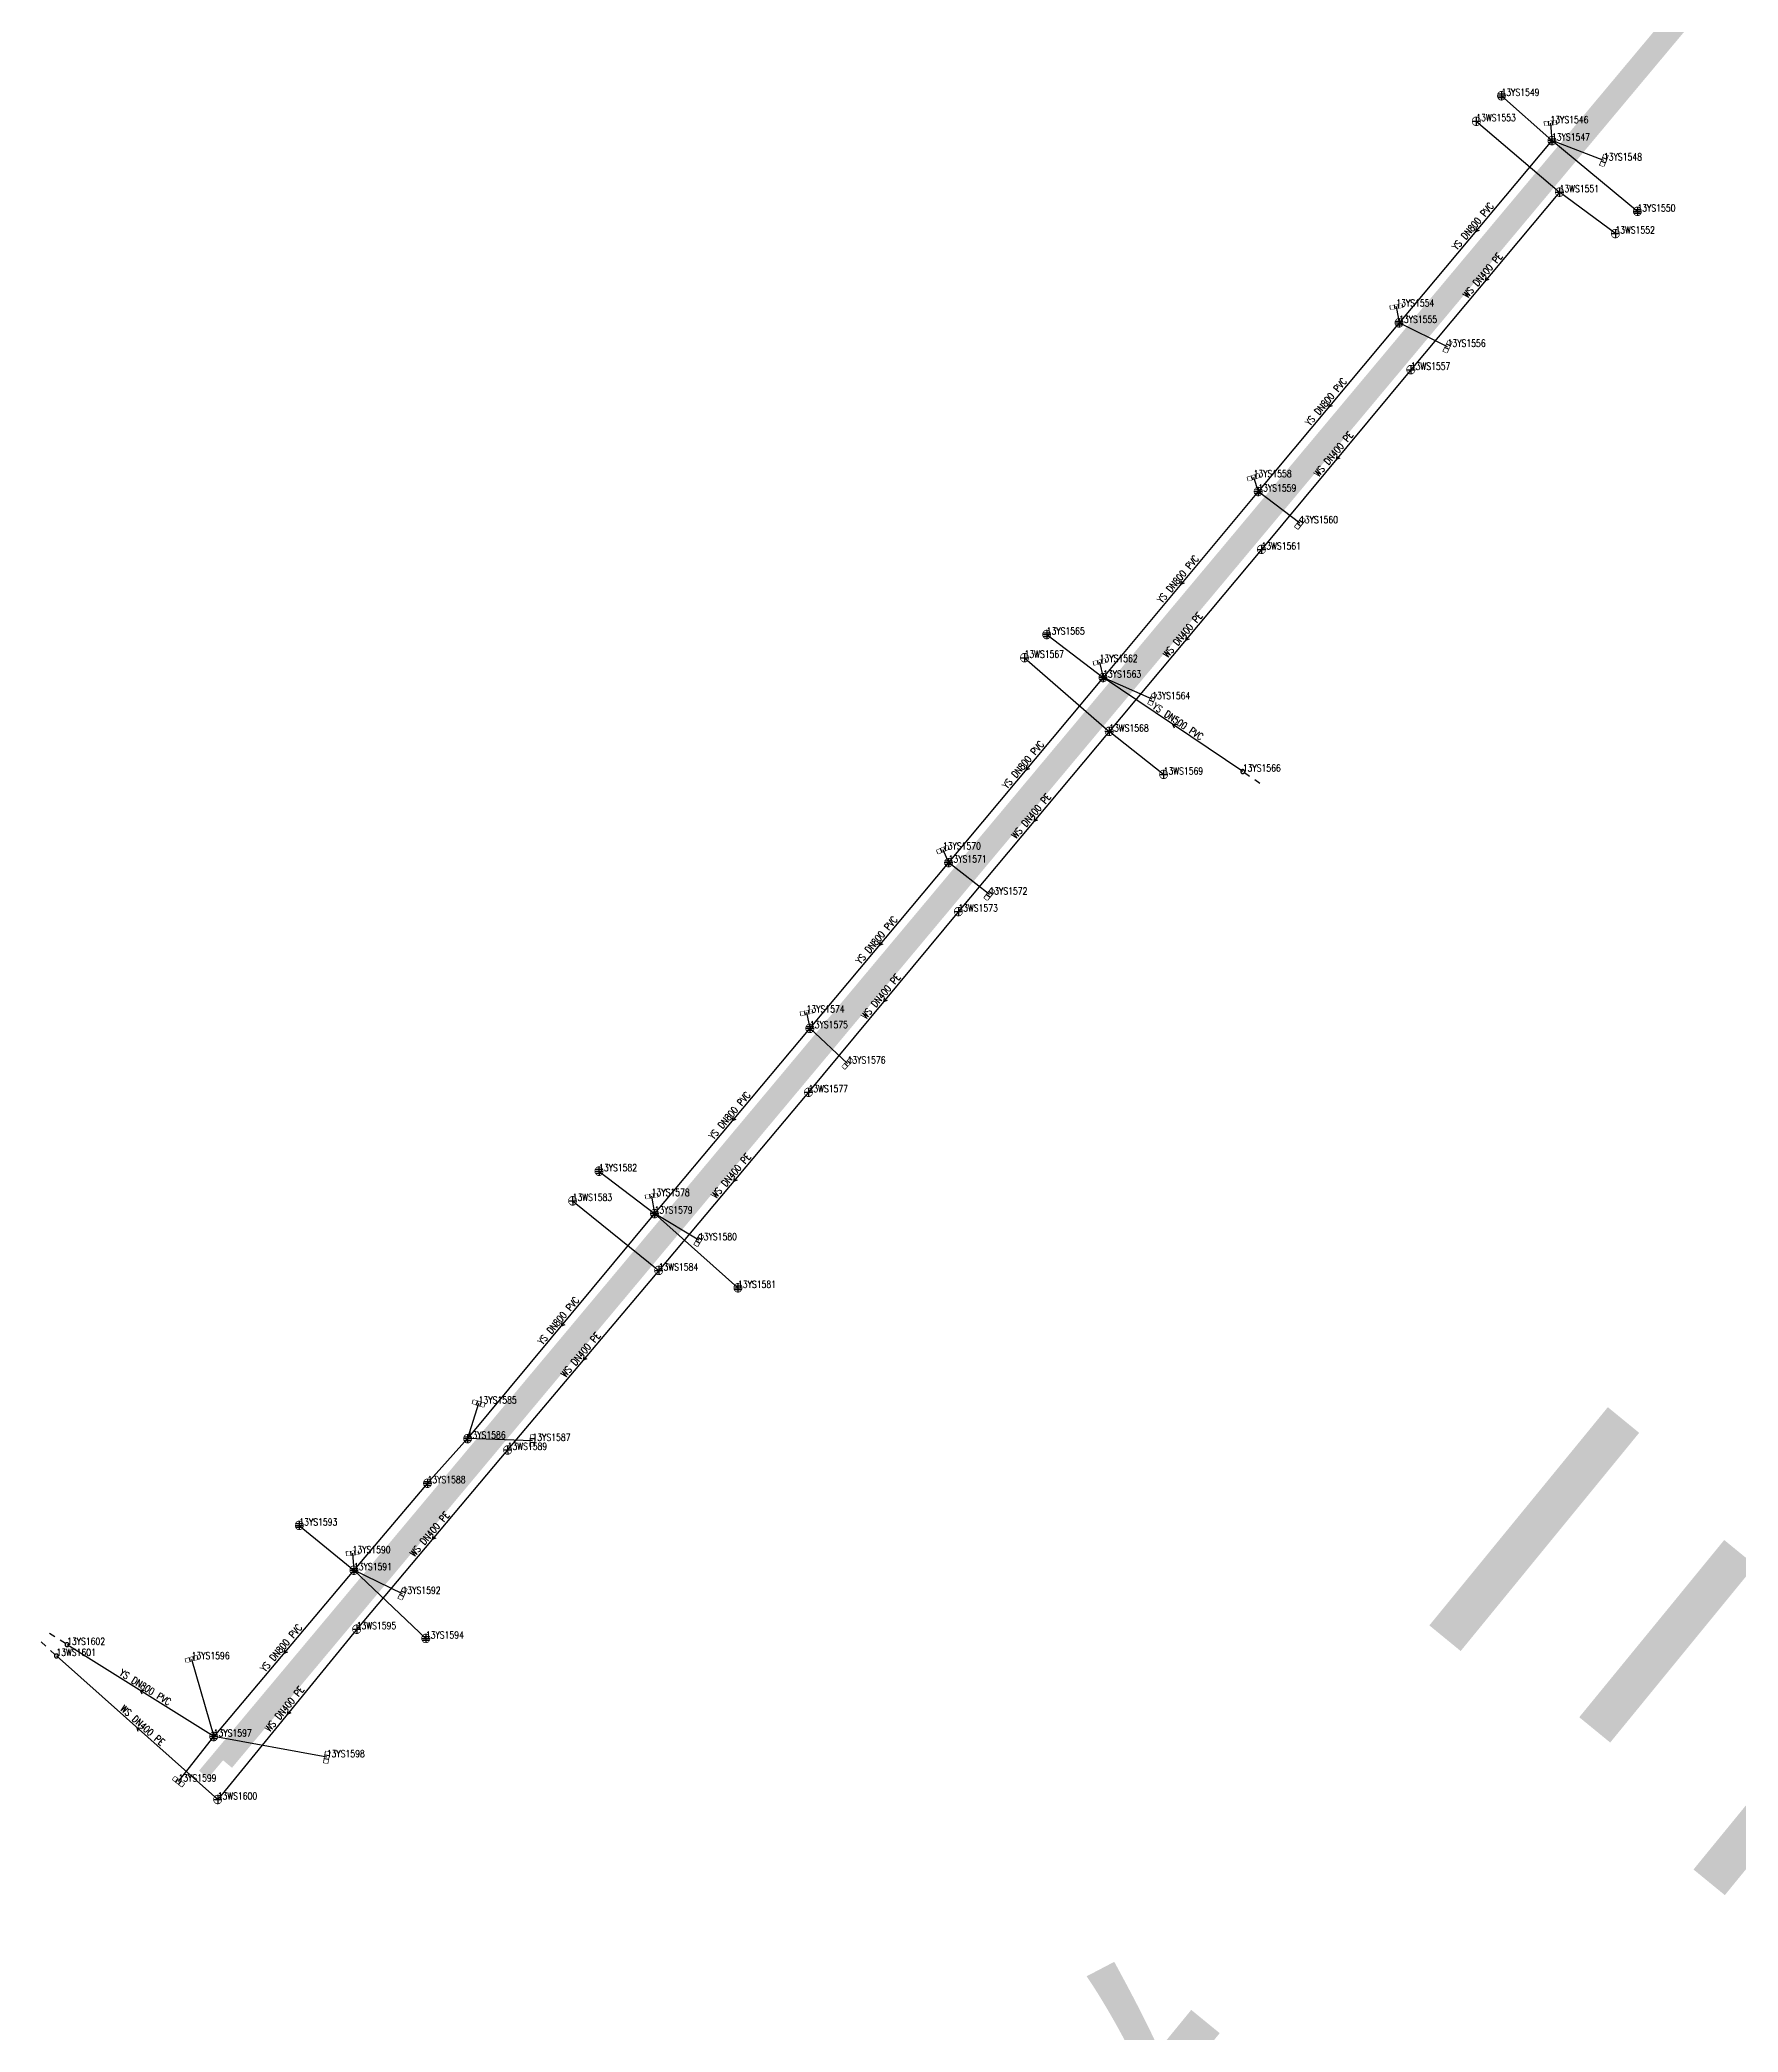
# Model space of a CAD drawing. Extents: x 78813 to 99477, y 2421021 to 2448125.
# Drawn here: x 83408.4 to 83625.9, y 2436548.7 to 2436803.8 of the extents above; entities that cross this region are included whole.
import ezdxf
from ezdxf.enums import TextEntityAlignment as Align

# ---------------------------------------------------------------- set-up
doc = ezdxf.new("R2010")
doc.units = 0
doc.set_wipeout_variables(frame=1)
doc.layers.get('0').update_dxf_attribs({"linetype": 'CONTINUOUS'})
for name, color, linetype in [('DX_WS', 16, 'CONTINUOUS'), ('DX_YS', 42, 'CONTINUOUS'), ('道路', 5, 'CONTINUOUS')]:
    doc.layers.add(name, color=color, linetype=linetype)
doc.layers.add('WSLINE', color=7, linetype='CONTINUOUS', true_color=0x7f0000)
doc.layers.add('YSLINE', color=7, linetype='CONTINUOUS', true_color=0xcc9900)
doc.layers.add('道路名称', color=7, linetype='CONTINUOUS', lineweight=0)
doc.styles.add('CcNameZT', font='txt.SHX', dxfattribs={"width": 0.8, "bigfont": 'HZTXT.SHX'})
doc.styles.get("Standard").update_dxf_attribs({"font": 'txt.shx', "bigfont": 'hztxt.shx'})
doc.styles.add('宋体0.7', font='', dxfattribs={"width": 0.7})
doc.styles.get('宋体0.7').set_extended_font_data('SimSun')

# ---------------------------------------------------------------- blocks, each defined once
blk = doc.blocks.new('PS污水井')
blk.add_lwpolyline([(1, 0), (0.9975640503428962, 0.06975647255614194), (0.9902680690730484, 0.1391730986014761), (0.978147601476602, 0.2079116873231775), (0.9612616972513276, 0.2756373512379934), (0.9396926228224405, 0.3420201377303428), (0.9135454605488585, 0.4067366365482386), (0.8829475967725311, 0.4694715554254718), (0.8480481012050062, 0.5299192561537877), (0.8090170006748054, 0.5877852436214624), (0.7660444507738347, 0.6427876005638363), (0.7193398094384863, 0.694658361035842), (0.6691306169788521, 0.7431448159151086), (0.6156614875252434, 0.7880107440753613), (0.5591929172927763, 0.8290375632319649), (0.5000000154700406, 0.8660253948528064), (0.4383711639148328, 0.8987940379463778), (0.3746066121867796, 0.9271838469828644), (0.3090170147617162, 0.9510565096710906), (0.2419219175543565, 0.9702957208020775), (0.173648201122772, 0.9848077488763101), (0.104528488139224, 0.9945218927541656), (0.03489952288599545, 0.9993908261047476), (-0.03489946932884774, 0.9993908279750043), (-0.1045284348430013, 0.9945218983558243), (-0.1736481483471282, 0.9848077581820798), (-0.2419218655564091, 0.9702957337666216), (-0.3090169637947941, 0.9510565262312471), (-0.3746065624991885, 0.927183867057954), (-0.4383711157486456, 0.8987940614385965), (-0.4999999690599183, 0.8660254216477025), (-0.5591928728648238, 0.8290375931989966), (-0.6156614452959096, 0.7880107770685321), (-0.6691305771538743, 0.7431448517736788), (-0.7193397722118874, 0.6946583995851126), (-0.7660444163269788, 0.6427876416159992), (-0.8090169691755146, 0.5877852869765153), (-0.8480480728067417, 0.5299193016005093), (-0.8829475716136463, 0.4694716027424501), (-0.913545438751925, 0.4067366855049505), (-0.9396926044936507, 0.3420201880882757), (-0.9612616824799777, 0.2756374027518085), (-0.9781475903346563, 0.2079117397419047), (-0.9902680616147894, 0.1391731516697371), (-0.9975640466046598, 0.06975652601539309), (-0.9999999999999986, 5.35897931700532e-08), (-0.9975640540811296, -0.06975641909689081), (-0.9902680765313046, -0.1391730455332151), (-0.9781476126185449, -0.2079116349044494), (-0.9612617120226749, -0.2756372997241774), (-0.9396926411512275, -0.3420200873724091), (-0.9135454823457894, -0.4067365875915259), (-0.8829476219314134, -0.4694715081084919), (-0.8480481296032683, -0.5299192107070646), (-0.8090170321740938, -0.5877852002664079), (-0.766044485220688, -0.6427875595116719), (-0.7193398466650832, -0.6946583224865693), (-0.6691306568038282, -0.7431447800565362), (-0.6156615297545752, -0.7880107110821885), (-0.5591929617207272, -0.8290375332649308), (-0.5000000618801614, -0.8660253680579078), (-0.4383712120810188, -0.8987940144541565), (-0.3746066618743701, -0.927183826907772), (-0.3090170657286372, -0.9510564931109314), (-0.2419219695523033, -0.9702957078375305), (-0.1736482538984149, -0.9848077395705375), (-0.1045285414354463, -0.9945218871525041), (-0.03489957644314329, -0.999390824234488), (0.03489941577170014, -0.9993908298452583), (0.1045283815467783, -0.9945219039574801), (0.1736480955714834, -0.9848077674878468), (0.2419218135584613, -0.9702957467311629), (0.3090169128278709, -0.9510565427914011), (0.3746065128115967, -0.9271838871330407), (0.438371067582457, -0.8987940849308127), (0.499999922649794, -0.8660254484425963), (0.5591928284368702, -0.8290376231660256), (0.6156614030665742, -0.7880108100617004), (0.669130537328894, -0.7431448876322474), (0.7193397349852865, -0.6946584381343812), (0.766044381880121, -0.6427876826681601), (0.8090169376762217, -0.5877853303315662), (0.8480480444084746, -0.5299193470472293), (0.8829475464547587, -0.4694716500594276), (0.9135454169549889, -0.4067367344616606), (0.9396925861648582, -0.3420202384462075), (0.9612616677086248, -0.2756374542656232), (0.9781475791927077, -0.2079117921606315), (0.9902680541565275, -0.1391732047379975), (1, 0)], close=True)
blk.add_wipeout([(1.0000000000000004, 0), (0.9975640503428965, 0.0697564725561417), (0.9902680690730488, 0.13917309860147586), (0.9781476014766023, 0.20791168732317722), (0.9612616972513279, 0.2756373512379935), (0.9396926228224407, 0.3420201377303429), (0.9135454605488588, 0.40673663654823855), (0.8829475967725314, 0.46947155542547225), (0.8480481012050064, 0.529919256153788), (0.8090170006748059, 0.5877852436214628), (0.7660444507738349, 0.6427876005638367), (0.7193398094384864, 0.6946583610358426), (0.6691306169788523, 0.7431448159151088), (0.6156614875252437, 0.7880107440753621), (0.5591929172927765, 0.8290375632319646), (0.5000000154700408, 0.8660253948528065), (0.43837116391483305, 0.8987940379463777), (0.3746066121867799, 0.9271838469828646), (0.30901701476171634, 0.9510565096710906), (0.24192191755435674, 0.9702957208020777), (0.17364820112277227, 0.9848077488763103), (0.10452848813922415, 0.9945218927541659), (0.034899522885995626, 0.9993908261047477), (-0.03489946932884757, 0.9993908279750046), (-0.10452843484300112, 0.9945218983558246), (-0.1736481483471281, 0.9848077581820802), (-0.24192186555640896, 0.9702957337666218), (-0.30901696379479393, 0.9510565262312469), (-0.3746065624991883, 0.9271838670579542), (-0.4383711157486455, 0.8987940614385965), (-0.4999999690599182, 0.8660254216477026), (-0.5591928728648236, 0.8290375931989966), (-0.6156614452959096, 0.7880107770685325), (-0.6691305771538741, 0.7431448517736792), (-0.7193397722118873, 0.694658399585113), (-0.7660444163269786, 0.6427876416159997), (-0.8090169691755147, 0.5877852869765157), (-0.8480480728067417, 0.5299193016005095), (-0.8829475716136462, 0.46947160274245014), (-0.9135454387519247, 0.40673668550495057), (-0.9396926044936508, 0.34202018808827583), (-0.9612616824799778, 0.2756374027518085), (-0.9781475903346564, 0.2079117397419048), (-0.9902680616147893, 0.1391731516697372), (-0.9975640466046598, 0.06975652601539295), (-0.9999999999999986, 5.35897932696372e-08), (-0.9975640540811296, -0.0697564190968909), (-0.9902680765313046, -0.1391730455332152), (-0.978147612618545, -0.20791163490444942), (-0.9612617120226747, -0.2756372997241774), (-0.9396926411512275, -0.3420200873724091), (-0.9135454823457891, -0.40673658759152587), (-0.8829476219314135, -0.4694715081084919), (-0.8480481296032683, -0.5299192107070647), (-0.8090170321740938, -0.5877852002664079), (-0.7660444852206879, -0.6427875595116719), (-0.7193398466650831, -0.6946583224865692), (-0.6691306568038282, -0.7431447800565361), (-0.6156615297545752, -0.7880107110821886), (-0.559192961720727, -0.8290375332649309), (-0.5000000618801613, -0.866025368057908), (-0.4383712120810187, -0.8987940144541569), (-0.3746066618743699, -0.9271838269077723), (-0.30901706572863713, -0.9510564931109318), (-0.24192196955230316, -0.9702957078375307), (-0.17364825389841482, -0.9848077395705377), (-0.1045285414354462, -0.9945218871525043), (-0.03489957644314313, -0.9993908242344884), (0.034899415771700304, -0.9993908298452584), (0.10452838154677847, -0.9945219039574804), (0.17364809557148367, -0.9848077674878473), (0.24192181355846154, -0.970295746731163), (0.30901691282787114, -0.9510565427914013), (0.37460651281159685, -0.9271838871330409), (0.43837106758245725, -0.8987940849308127), (0.4999999226497942, -0.8660254484425967), (0.5591928284368706, -0.8290376231660257), (0.6156614030665746, -0.7880108100617005), (0.6691305373288944, -0.7431448876322473), (0.7193397349852867, -0.6946584381343814), (0.7660443818801213, -0.6427876826681602), (0.8090169376762221, -0.5877853303315663), (0.8480480444084748, -0.5299193470472292), (0.882947546454759, -0.4694716500594278), (0.9135454169549891, -0.4067367344616606), (0.9396925861648585, -0.34202023844620744), (0.9612616677086251, -0.275637454265623), (0.9781475791927079, -0.20791179216063127), (0.990268054156528, -0.13917320473799744)])
for p, q in [((-0.9999997949100979, 0.0006404527789413829), (-1.110223024625157e-16, 0)), ((-0.001481546530018743, 0.9999989025093374), (1.110223024625157e-16, -1.084202172485504e-19)), ((0, 0), (0.001481546530018854, -0.9999989025093374)), ((0, 0), (0.9999997949100978, -0.0006404527789413829))]:
    blk.add_line(p, q)
blk = doc.blocks.new('GC546')
at = {"color": 0}
for p in [(0.866, 0.5), (0.866, -0.5)]:
    blk.add_line(p, (0, 0), dxfattribs=at)
blk = doc.blocks.new('PS非普查')
blk.add_lwpolyline([(3.7, 0), (5.3, 0)])
blk.add_wipeout([(0.5000000006010876, -4.67563543438132e-10), (0.4987820257710715, 0.03487823585243721), (0.49513403513176213, 0.06958654891682958), (0.4890738013262534, 0.1039558433189981), (0.4806308492034663, 0.13781867531711522), (0.4698463119760578, 0.1710100686031918), (0.45677273082355013, 0.20336831805103983), (0.44147379891699445, 0.23473577752736585), (0.4240240511122543, 0.2649596279278582), (0.40450850082369294, 0.293892621696478), (0.3830222258473772, 0.32139380020072605), (0.35966990515162944, 0.34732918046790784), (0.3345653088916323, 0.37157240793668567), (0.30783074413268835, 0.3940053720437805), (0.27959645898251223, 0.4145187816467427), (0.25000000803556427, 0.4330126974793965), (0.21918558222091605, 0.44939701904587903), (0.18730330631856143, 0.4635919235811873), (0.15450850756660456, 0.4755282549396497), (0.12096095892259477, 0.4851478605167078), (0.08682410066576407, 0.4924038745625471), (0.05226424413244304, 0.4972609465073138), (0.017449761463975692, 0.49969541318553146), (-0.01744973468540119, 0.4996954141206599), (-0.05226421748433104, 0.49726094930814313), (-0.0868240742779415, 0.49240387921543205), (-0.12096093292362041, 0.4851478669989798), (-0.15450848208314288, 0.47552826321972785), (-0.18730328147476516, 0.4635919336187321), (-0.2191855581378218, 0.44939703079198845), (-0.24999998483050248, 0.43301271087684456), (-0.27959643676853524, 0.4145187966302587), (-0.30783072301802084, 0.3940053885403657), (-0.33456528897914267, 0.37157242586597083), (-0.3596698865383294, 0.34732919974254306), (-0.3830222086239486, 0.32139382072680756), (-0.4045084850740469, 0.29389264337400445), (-0.42402403691312146, 0.26495965065121896), (-0.4414737863375514, 0.2347358011858548), (-0.45677271992508267, 0.20336834252939606), (-0.4698463028116624, 0.17101009378215826), (-0.4806308418177908, 0.13781870107402294), (-0.48907379575528, 0.10395586952836189), (-0.4951340314026319, 0.06958657545096025), (-0.4987820239019527, 0.034878262582062836), (-0.5000000006010863, 2.6327333091380467e-08), (-0.4987820276401876, -0.034878210057938674), (-0.4951340388608896, -0.06958652331782622), (-0.48907380689722435, -0.1039558180447614), (-0.4806308565891393, -0.13781865049533437), (-0.46984632114045083, -0.17101004435935196), (-0.4567727417220149, -0.2033682945078107), (-0.44147381149643505, -0.23473575480400288), (-0.4240240653113848, -0.26495960613962355), (-0.4045085165733365, -0.29389260095407765), (-0.3830222430708033, -0.321393780609771), (-0.35966992376492735, -0.3473291621283985), (-0.33456532880411977, -0.3715723909425265), (-0.30783076524735364, -0.39400535648232105), (-0.279596481196487, -0.41451876759835293), (-0.25000003124062414, -0.43301268501707435), (-0.21918560630400846, -0.4493970082348956), (-0.18730333116235603, -0.463591914478768), (-0.15450853305006457, -0.47552824759469736), (-0.12096098492156757, -0.48514785496956125), (-0.08682412705358493, -0.49240387084478776), (-0.052264270780553644, -0.4972609446416101), (-0.017449788242549034, -0.4996954131855288), (0.01744970790682797, -0.4996954159909138), (0.05226419083622013, -0.4972609530440981), (0.0868240478901197, -0.49240388480344255), (0.1209609069246471, -0.4851478744163774), (0.1545084565996819, -0.4755282724349321), (0.18730325663096983, -0.4635919445914024), (0.2191855340547281, -0.4493970434732235), (0.2499999616254409, -0.4330127252094187), (0.2795964145545592, -0.41451881254890033), (0.3078307019033537, -0.394005405972077), (0.33456526906665324, -0.3715724447303821), (0.35966986792502953, -0.3473292199523046), (0.38302219140052035, -0.32139384218801514), (0.404508469324401, -0.293892665986657), (0.4240240227139885, -0.2649596743097059), (0.4414737737581082, -0.23473582577947083), (0.4567727090266153, -0.20336836794287816), (0.4698462936472667, -0.17101011989625126), (0.4806308344321149, -0.1378187277660573), (0.4890737901843062, -0.10395589667285232), (0.4951340276735017, -0.06958660292021746)])
blk.add_line((0.5, 0), (2.1, 0))
blk.add_lwpolyline([(0.5, 0), (0.4987820251714481, 0.03487823627807097), (0.4951340345365242, 0.06958654930073803), (0.489073800738301, 0.1039558436615887), (0.4806308486256638, 0.1378186756189967), (0.4698463114112202, 0.1710100688651714), (0.4567727302744293, 0.2033683182741193), (0.4414737983862655, 0.2347357777127359), (0.4240240506025031, 0.2649596280768938), (0.4045085003374027, 0.2938926218107312), (0.3830222253869173, 0.3213938002819182), (0.3596699047192431, 0.347329180517921), (0.3345653084894261, 0.3715724079575543), (0.3078307437626217, 0.3940053720376807), (0.2795964586463882, 0.4145187816159824), (0.2500000077350203, 0.4330126974264032), (0.2191855819574164, 0.4493970189731889), (0.1873033060933898, 0.4635919234914322), (0.1545085073808581, 0.4755282548355453), (0.1209609587771782, 0.4851478604010387), (0.08682410056138602, 0.492403874438155), (0.05226424406961198, 0.4972609463770828), (0.01744976144299773, 0.4996954130523738), (-0.01744973466442387, 0.4996954139875022), (-0.05226421742150063, 0.4972609491779121), (-0.08682407417356411, 0.4924038790910399), (-0.1209609327782046, 0.4851478668833108), (-0.154508481897397, 0.4755282631156236), (-0.1873032812495943, 0.463591933528977), (-0.2191855578743228, 0.4493970307192983), (-0.2499999845299591, 0.4330127108238512), (-0.2795964364324119, 0.4145187965994983), (-0.3078307226479548, 0.394005388534266), (-0.3345652885769371, 0.3715724258868394), (-0.3596698861059437, 0.3473291997925563), (-0.3830222081634894, 0.3213938208079996), (-0.4045084845877573, 0.2938926434882577), (-0.4240240364033708, 0.2649596508002546), (-0.4414737858068232, 0.2347358013712251), (-0.4567727193759625, 0.2033683427524752), (-0.4698463022468253, 0.1710100940441379), (-0.4806308412399888, 0.1378187013759042), (-0.4890737951673281, 0.1039558698709524), (-0.4951340308073947, 0.06958657583486855), (-0.4987820233023299, 0.03487826300769654), (-0.4999999999999993, 2.67948965850266e-08), (-0.4987820270405648, -0.03487820954844541), (-0.4951340382656523, -0.06958652276660754), (-0.4890738063092724, -0.1039558174522247), (-0.4806308560113374, -0.1378186498620887), (-0.4698463205756138, -0.1710100436862046), (-0.4567727411728947, -0.203368293795763), (-0.4414738109657067, -0.234735754054246), (-0.4240240648016341, -0.2649596053535323), (-0.4045085160870469, -0.293892600133204), (-0.383022242610344, -0.3213937797558359), (-0.3596699233325416, -0.3473291612432847), (-0.3345653284019141, -0.3715723900282681), (-0.3078307648772876, -0.3940053555410942), (-0.2795964808603636, -0.4145187666324654), (-0.2500000309400807, -0.4330126840289539), (-0.2191856060405094, -0.4493970072270783), (-0.187303330937185, -0.463591913453886), (-0.1545085328643186, -0.4755282465554657), (-0.1209609847761517, -0.4851478539187652), (-0.08682412694920746, -0.4924038697852687), (-0.05226427071772317, -0.4972609435762521), (-0.01744978822157165, -0.499695412117244), (0.01744970788585007, -0.4996954149226291), (0.05226419077338915, -0.49726095197874), (0.08682404778574172, -0.4924038837439234), (0.1209609067792306, -0.4851478733655815), (0.1545084564139355, -0.4755282713957005), (0.1873032564057983, -0.4635919435665203), (0.2191855337912285, -0.4493970424654063), (0.249999961324897, -0.4330127242212982), (0.2795964142184351, -0.4145188115830128), (0.3078307015332871, -0.3940054050308502), (0.334565268664447, -0.3715724438161237), (0.3596698674926432, -0.3473292190671906), (0.3830221909400605, -0.3213938413340801), (0.4045084688381109, -0.2938926651657831), (0.4240240222042373, -0.2649596735236147), (0.4414737732273794, -0.2347358250297138), (0.4567727084774945, -0.2033683672308303), (0.4698462930824291, -0.1710101192231038), (0.4806308338543124, -0.1378187271328116), (0.4890737895963538, -0.1039558960803157), (0.4951340270782638, -0.06958660236899875), (0.5, 0)], close=True)
blk = doc.blocks.new('PS雨篦')
blk.add_lwpolyline([(-1.5, 0.4983172584998723), (0, 0.4983172584998723), (1.5, 0.4983172584998723), (1.5, -0.4983172584998722), (0, -0.4983172584998722), (-1.5, -0.4983172584998722)], close=True)
blk.add_wipeout([(-1.5, 0.4983172584998723), (0, 0.4983172584998723), (1.5, 0.4983172584998723), (1.5, -0.4983172584998723), (0, -0.4983172584998723), (-1.5, -0.4983172584998723)])
for p, q in [((-0.5072959157290668, -0.4983172584998724), (-0.5072959157290668, 0.4983172584998722)), ((0.4942950098706334, -0.4983172584998724), (0.4942950098706334, 0.4983172584998722))]:
    blk.add_line(p, q)
blk = doc.blocks.new('PS雨水井')
blk.add_lwpolyline([(1, 0), (0.9975640503428962, 0.06975647255614194), (0.9902680690730484, 0.1391730986014761), (0.978147601476602, 0.2079116873231775), (0.9612616972513276, 0.2756373512379934), (0.9396926228224405, 0.3420201377303428), (0.9135454605488585, 0.4067366365482386), (0.8829475967725311, 0.4694715554254718), (0.8480481012050062, 0.5299192561537877), (0.8090170006748054, 0.5877852436214624), (0.7660444507738347, 0.6427876005638363), (0.7193398094384863, 0.694658361035842), (0.6691306169788521, 0.7431448159151086), (0.6156614875252434, 0.7880107440753613), (0.5591929172927763, 0.8290375632319649), (0.5000000154700406, 0.8660253948528064), (0.4383711639148328, 0.8987940379463778), (0.3746066121867796, 0.9271838469828644), (0.3090170147617162, 0.9510565096710906), (0.2419219175543565, 0.9702957208020775), (0.173648201122772, 0.9848077488763101), (0.104528488139224, 0.9945218927541656), (0.03489952288599545, 0.9993908261047476), (-0.03489946932884774, 0.9993908279750043), (-0.1045284348430013, 0.9945218983558243), (-0.1736481483471282, 0.9848077581820798), (-0.2419218655564091, 0.9702957337666216), (-0.3090169637947941, 0.9510565262312471), (-0.3746065624991885, 0.927183867057954), (-0.4383711157486456, 0.8987940614385965), (-0.4999999690599183, 0.8660254216477025), (-0.5591928728648238, 0.8290375931989966), (-0.6156614452959096, 0.7880107770685321), (-0.6691305771538743, 0.7431448517736788), (-0.7193397722118874, 0.6946583995851126), (-0.7660444163269788, 0.6427876416159992), (-0.8090169691755146, 0.5877852869765153), (-0.8480480728067417, 0.5299193016005093), (-0.8829475716136463, 0.4694716027424501), (-0.913545438751925, 0.4067366855049505), (-0.9396926044936507, 0.3420201880882757), (-0.9612616824799777, 0.2756374027518085), (-0.9781475903346563, 0.2079117397419047), (-0.9902680616147894, 0.1391731516697371), (-0.9975640466046598, 0.06975652601539309), (-0.9999999999999986, 5.35897931700532e-08), (-0.9975640540811296, -0.06975641909689081), (-0.9902680765313046, -0.1391730455332151), (-0.9781476126185449, -0.2079116349044494), (-0.9612617120226749, -0.2756372997241774), (-0.9396926411512275, -0.3420200873724091), (-0.9135454823457894, -0.4067365875915259), (-0.8829476219314134, -0.4694715081084919), (-0.8480481296032683, -0.5299192107070646), (-0.8090170321740938, -0.5877852002664079), (-0.766044485220688, -0.6427875595116719), (-0.7193398466650832, -0.6946583224865693), (-0.6691306568038282, -0.7431447800565362), (-0.6156615297545752, -0.7880107110821885), (-0.5591929617207272, -0.8290375332649308), (-0.5000000618801614, -0.8660253680579078), (-0.4383712120810188, -0.8987940144541565), (-0.3746066618743701, -0.927183826907772), (-0.3090170657286372, -0.9510564931109314), (-0.2419219695523033, -0.9702957078375305), (-0.1736482538984149, -0.9848077395705375), (-0.1045285414354463, -0.9945218871525041), (-0.03489957644314329, -0.999390824234488), (0.03489941577170014, -0.9993908298452583), (0.1045283815467783, -0.9945219039574801), (0.1736480955714834, -0.9848077674878468), (0.2419218135584613, -0.9702957467311629), (0.3090169128278709, -0.9510565427914011), (0.3746065128115967, -0.9271838871330407), (0.438371067582457, -0.8987940849308127), (0.499999922649794, -0.8660254484425963), (0.5591928284368702, -0.8290376231660256), (0.6156614030665742, -0.7880108100617004), (0.669130537328894, -0.7431448876322474), (0.7193397349852865, -0.6946584381343812), (0.766044381880121, -0.6427876826681601), (0.8090169376762217, -0.5877853303315662), (0.8480480444084746, -0.5299193470472293), (0.8829475464547587, -0.4694716500594276), (0.9135454169549889, -0.4067367344616606), (0.9396925861648582, -0.3420202384462075), (0.9612616677086248, -0.2756374542656232), (0.9781475791927077, -0.2079117921606315), (0.9902680541565275, -0.1391732047379975), (1, 0)], close=True)
blk.add_wipeout([(1.0000000000000004, 0), (0.9975640503428965, 0.0697564725561417), (0.9902680690730488, 0.13917309860147586), (0.9781476014766023, 0.20791168732317722), (0.9612616972513279, 0.2756373512379935), (0.9396926228224407, 0.3420201377303429), (0.9135454605488588, 0.40673663654823855), (0.8829475967725314, 0.46947155542547225), (0.8480481012050064, 0.529919256153788), (0.8090170006748059, 0.5877852436214628), (0.7660444507738349, 0.6427876005638367), (0.7193398094384864, 0.6946583610358426), (0.6691306169788523, 0.7431448159151088), (0.6156614875252437, 0.7880107440753621), (0.5591929172927765, 0.8290375632319646), (0.5000000154700408, 0.8660253948528065), (0.43837116391483305, 0.8987940379463777), (0.3746066121867799, 0.9271838469828646), (0.30901701476171634, 0.9510565096710906), (0.24192191755435674, 0.9702957208020777), (0.17364820112277227, 0.9848077488763103), (0.10452848813922415, 0.9945218927541659), (0.034899522885995626, 0.9993908261047477), (-0.03489946932884757, 0.9993908279750046), (-0.10452843484300112, 0.9945218983558246), (-0.1736481483471281, 0.9848077581820802), (-0.24192186555640896, 0.9702957337666218), (-0.30901696379479393, 0.9510565262312469), (-0.3746065624991883, 0.9271838670579542), (-0.4383711157486455, 0.8987940614385965), (-0.4999999690599182, 0.8660254216477026), (-0.5591928728648236, 0.8290375931989966), (-0.6156614452959096, 0.7880107770685325), (-0.6691305771538741, 0.7431448517736792), (-0.7193397722118873, 0.694658399585113), (-0.7660444163269786, 0.6427876416159997), (-0.8090169691755147, 0.5877852869765157), (-0.8480480728067417, 0.5299193016005095), (-0.8829475716136462, 0.46947160274245014), (-0.9135454387519247, 0.40673668550495057), (-0.9396926044936508, 0.34202018808827583), (-0.9612616824799778, 0.2756374027518085), (-0.9781475903346564, 0.2079117397419048), (-0.9902680616147893, 0.1391731516697372), (-0.9975640466046598, 0.06975652601539295), (-0.9999999999999986, 5.35897932696372e-08), (-0.9975640540811296, -0.0697564190968909), (-0.9902680765313046, -0.1391730455332152), (-0.978147612618545, -0.20791163490444942), (-0.9612617120226747, -0.2756372997241774), (-0.9396926411512275, -0.3420200873724091), (-0.9135454823457891, -0.40673658759152587), (-0.8829476219314135, -0.4694715081084919), (-0.8480481296032683, -0.5299192107070647), (-0.8090170321740938, -0.5877852002664079), (-0.7660444852206879, -0.6427875595116719), (-0.7193398466650831, -0.6946583224865692), (-0.6691306568038282, -0.7431447800565361), (-0.6156615297545752, -0.7880107110821886), (-0.559192961720727, -0.8290375332649309), (-0.5000000618801613, -0.866025368057908), (-0.4383712120810187, -0.8987940144541569), (-0.3746066618743699, -0.9271838269077723), (-0.30901706572863713, -0.9510564931109318), (-0.24192196955230316, -0.9702957078375307), (-0.17364825389841482, -0.9848077395705377), (-0.1045285414354462, -0.9945218871525043), (-0.03489957644314313, -0.9993908242344884), (0.034899415771700304, -0.9993908298452584), (0.10452838154677847, -0.9945219039574804), (0.17364809557148367, -0.9848077674878473), (0.24192181355846154, -0.970295746731163), (0.30901691282787114, -0.9510565427914013), (0.37460651281159685, -0.9271838871330409), (0.43837106758245725, -0.8987940849308127), (0.4999999226497942, -0.8660254484425967), (0.5591928284368706, -0.8290376231660257), (0.6156614030665746, -0.7880108100617005), (0.6691305373288944, -0.7431448876322473), (0.7193397349852867, -0.6946584381343814), (0.7660443818801213, -0.6427876826681602), (0.8090169376762221, -0.5877853303315663), (0.8480480444084748, -0.5299193470472292), (0.882947546454759, -0.4694716500594278), (0.9135454169549891, -0.4067367344616606), (0.9396925861648585, -0.34202023844620744), (0.9612616677086251, -0.275637454265623), (0.9781475791927079, -0.20791179216063127), (0.990268054156528, -0.13917320473799744)])
for p, q in [((-0.9999997949100979, 0.0006404527789413829), (-1.110223024625157e-16, 0)), ((-0.8797634047411728, 0.4754117706559435), (-0.0007035113257803598, 0.4748487741888848)), ((-0.001481546530018743, 0.9999989025093374), (1.110223024625157e-16, -1.084202172485504e-19)), ((-0.0007035113257802488, 0.4748487741888848), (0.8803716404733098, 0.4742844870437292)), ((0, 0), (0.001481546530018854, -0.9999989025093374)), ((0, 0), (0.9999997949100978, -0.0006404527789413829)), ((-0.8785305028804234, -0.4776862521662836), (0.0007085494624200415, -0.4782493633761988)), ((0.0007085494624201526, -0.4782493633761988), (0.8779179113197229, -0.4788898161551402))]:
    blk.add_line(p, q)

msp = doc.modelspace()

# ---------------------------------------------------------------- block references
at = {"layer": 'DX_WS', "xscale": 0.5, "yscale": 0.5, "zscale": 0.5}
for p in [(83592.388, 2436793.338, 0.03799999046325686), (83603.048, 2436784.266, -0.005999961853027536), (83610.196, 2436778.958, 0.01900000000000013), (83584.006, 2436761.537, 0.1470000572204588), (83564.877, 2436738.529, -0.189000009536743), (83534.533, 2436724.668, 0.9610000476837159), (83545.38, 2436715.233, 0.3999999141693116), (83552.353, 2436709.727, 0.04500001907348627), (83526.066, 2436692.161, 0.3849999523162841), (83506.875, 2436669.032, -0.09000006675720229), (83476.675, 2436655.134, -0.01800006675720223), (83487.695, 2436646.226, -0.1429999999999998), (83468.352, 2436623.235, -0.156999933242798), (83449.021, 2436600.292, -0.7989999141693116), (83431.223, 2436578.495, -0.6299999999999999)]:
    msp.add_blockref('PS污水井', p, dxfattribs=at)
at = {"layer": 'DX_WS', "zscale": 0.5}
for name, p, xscale, yscale, rotation in [('GC546', (83593.527, 2436772.9015, 0.07550004291534607), 0.5000000000465947, 0.5, 50.0442524810293), ('GC546', (83574.44149999999, 2436750.033, -0.01599998092651544), 0.5000000000553825, 0.5, 50.25964554741851), ('GC546', (83555.12849999999, 2436726.881, -0.1194999523162865), 0.4999999999627654, 0.5, 50.07320190802064), ('GC546', (83535.723, 2436703.697, 0.3974999284744258), 0.5000000001209113, 0.5, 50.06667282026827), ('GC546', (83516.4705, 2436680.5965, 0.1524999380111669), 0.5000000001185245, 0.5, 50.316231299313), ('GC546', (83497.285, 2436657.629, -0.1115000381469711), 0.4999999998567173, 0.5, 49.93593789863039), ('GC546', (83478.02350000001, 2436634.7305, -0.1449999713897701), 0.4999999998962043, 0.5, 49.92511793704561), ('GC546', (83458.6865, 2436611.7635, -0.472999928474424), 0.4999999999279164, 0.5, 49.8836385410135), ('PS非普查', (83410.565, 2436596.867, -0.9480000286102301), 0.5000000002665251, 0.5000000001615273, 137.3835709986369), ('GC546', (83440.122, 2436589.3935, -0.7094999618530258), 0.50000000005181, 0.5, 50.76717992014024), ('GC546', (83420.894, 2436587.681, -0.789000014305115), 0.4999999999780187, 0.5, 318.3520032483241)]:
    msp.add_blockref(name, p, dxfattribs=dict(at, xscale=xscale, yscale=yscale, rotation=rotation))
at = {"layer": 'DX_YS', "xscale": 0.5, "yscale": 0.5, "zscale": 0.5}
for p in [(83595.607, 2436796.603, 1.409999952316284), (83602.07, 2436790.856, 1.091999961853027), (83613.017, 2436781.804, 1.427999966621399), (83582.493, 2436767.531, 0.927000009536743), (83564.462, 2436745.939, 0.973999966621399), (83537.373, 2436727.629, 1.276), (83544.591, 2436722.118, 1.134000033378601), (83524.807, 2436698.432, 1.125999952316284), (83507.049, 2436677.217, 0.8799999523162843), (83480.047, 2436658.931, 0.855000057220459), (83487.152, 2436653.498, 0.6779999523162843), (83497.84, 2436644, 1.051999985694885), (83463.22, 2436624.686, 0.2270000286102296), (83458.083, 2436618.978, 0.3819999809265138), (83441.667, 2436613.583, 0.6580000953674316), (83448.665, 2436607.845, 0.3709999237060546), (83457.87, 2436599.111, 0.9990000095367431), (83430.706, 2436586.557, 0.3280000762939452)]:
    msp.add_blockref('PS雨水井', p, dxfattribs=at)
at = {"layer": 'DX_YS'}
for name, p, xscale, yscale, zscale, rotation in [('PS雨篦', (83601.876, 2436793.105, 1.947999976158142), 0.4999999999847363, 0.5, 0.5, 184.9301619386996), ('PS雨篦', (83608.725, 2436788.335, 1.992999997615814), 0.4999999999283695, 0.5, 0.5, 69.25266487120518), ('GC546', (83592.28150000001, 2436779.1935, 1.014499980926514), 0.4999999998742672, 0.5, 0.5, 49.99279175421454), ('PS雨篦', (83588.708, 2436764.481, 1.807000023841858), 0.4999999999243682, 0.5, 0.5, 63.86058793076349), ('GC546', (83573.47750000001, 2436756.735, 0.9554999833107015), 0.4999999998466473, 0.5, 0.5, 50.13549202971123), ('PS雨篦', (83569.805, 2436741.88, 1.701999985694885), 0.5000000000190598, 0.5, 0.5, 52.77658732359349), ('GC546', (83554.5265, 2436734.0285, 1.05899999523163), 0.4999999998567545, 0.5, 0.5, 50.16581423253499), ('PS雨篦', (83550.886, 2436719.343, 1.910999985694885), 0.4999999998376975, 0.5, 0.5, 66.2108649992221), ('GC546', (83553.5355, 2436716.103, 1.186999971389769), 0.5000000000738227, 0.5, 0.5, 326.079945619396), ('GC546', (83534.699, 2436710.275, 1.134999988079071), 0.4999999999369612, 0.5, 0.5, 50.12929739933045), ('PS非普查', (83562.48, 2436710.088, 1.149999995231628), 0.5000000000738227, 0.5, 0.5, 326.079945619396), ('PS雨篦', (83530.033, 2436694.352, 1.617000021457672), 0.4999999999087658, 0.5, 0.5, 52.02042062143583), ('GC546', (83515.928, 2436687.8245, 1.007999947547912), 0.5000000000852242, 0.5, 0.5, 50.06900842192756), ('PS雨篦', (83511.865, 2436672.714, 1.678000023841858), 0.4999999998438963, 0.5, 0.5, 46.92368706294637), ('GC546', (83497.1005, 2436665.3575, 0.7839999475479121), 0.5000000000873253, 0.5, 0.5, 50.00794502172889), ('PS雨篦', (83486.783, 2436655.751, 1.300000057220459), 0.5000000000146704, 0.5, 0.5, 189.3014142104544), ('PS雨篦', (83492.836, 2436650.077, 1.392000009536743), 0.5000000001679213, 0.5, 0.5, 58.95774195587189), ('GC546', (83475.186, 2436639.092, 0.6775000143051173), 0.4999999999677154, 0.5, 0.5, 50.28609204516552), ('PS雨篦', (83464.635, 2436629.189, 1.838999995231628), 0.500000000058384, 0.5, 0.5, 162.5554584693061), ('PS雨篦', (83471.523, 2436624.423, 1.783999988079071), 0.4999999998831455, 0.5, 0.5, 88.18574570222337), ('PS雨篦', (83448.488, 2436610.038, 1.470000038146972), 0.5000000000106635, 0.5, 0.5, 184.6144173948797), ('PS雨篦', (83454.89, 2436604.837, 1.839000016689301), 0.500000000126687, 0.5, 0.5, 64.2095696258684), ('PS雨篦', (83427.876, 2436596.462, 2.051000028610229), 0.499999999998065, 0.5, 0.5, 195.9453959032133), ('GC546', (83439.68549999999, 2436597.201, 0.3594999904632572), 0.5000000000584458, 0.5, 0.5, 49.84832418672492), ('GC546', (83421.3165, 2436592.432, 0.2050000238418577), 0.5000000000003589, 0.5000000000003589, 0.5000000000003589, 327.9658293538826), ('PS雨篦', (83445.185, 2436583.898, 1.977000019073486), 0.5000000002069273, 0.5, 0.5, 79.59385115799788), ('PS雨篦', (83426.193, 2436580.787, 2.011000016689301), 0.4999999999822968, 0.5, 0.5, 321.9692937201187)]:
    msp.add_blockref(name, p, dxfattribs=dict(at, xscale=xscale, yscale=yscale, zscale=zscale, rotation=rotation))

# ---------------------------------------------------------------- texts
at = {"layer": 'DX_WS', "style": 'CcNameZT', "width": 0.8}
for rotation, p in [(50.04425247683223, (83593.33574893526, 2436773.062506305, -0.00599996185302754)), (50.25964554128265, (83574.24964501416, 2436750.193286195, 0.147000057220459)), (50.0732019114477, (83554.93716760914, 2436727.041909652, -0.189000009536743)), (50.0666728092264, (83535.53168594674, 2436703.857931454, 0.399999914169312)), (50.31623128761456, (83516.2784868079, 2436680.75659664, 0.384999952316284)), (49.93593791268111, (83497.09405365051, 2436657.790367567, -0.0900000667572023)), (49.92511794676039, (83477.83258412723, 2436634.891903623, -0.143)), (49.88363854807714, (83458.49570102572, 2436611.925041794, -0.156999933242798)), (50.76717991592103, (83439.92873272131, 2436589.55208045, -0.798999914169312)), (318.3520032459462, (83421.06058392467, 2436587.867412972, -0.63))]:
    msp.add_text(' WS DN400 PE', height=0.9, rotation=rotation, dxfattribs=at).set_placement(p, align=Align.CENTER)
at = {"layer": 'DX_YS', "style": 'CcNameZT', "width": 0.8}
for rotation, p in [(49.99279176677689, (83592.09039362162, 2436779.354678014, 1.09199996185303)), (50.13549204385493, (83573.28599278646, 2436756.895701547, 0.927000009536743)), (50.16581424647174, (83554.33490776645, 2436734.189100175, 0.973999966621399)), (50.12929740499315, (83534.5075101621, 2436710.435722251, 1.1340000333786)), (50.0690084131661, (83515.7366793867, 2436687.985423656, 1.12599995231628)), (50.00794501310265, (83496.9093510009, 2436665.518627465, 0.879999952316284)), (50.28609204855989, (83474.99407104994, 2436639.252197622, 0.677999952316284)), (49.84832418089997, (83439.49480062856, 2436597.362659364, 0.370999923706055)), (327.9658293540515, (83421.44961217057, 2436592.643615571, 0.328000076293945))]:
    msp.add_text(' YS DN800 PVC', height=0.9, rotation=rotation, dxfattribs=at).set_placement(p, align=Align.CENTER)

# ---------------------------------------------------------------- next in the draw order: linework, layer by layer
at = {"layer": 'WSLINE'}
for p, q in [((83592.388, 2436793.338, 0.03799999046325686), (83603.048, 2436784.266, 0.01400001907348614)), ((83610.196, 2436778.958, 0.01900000000000013), (83603.048, 2436784.266, 0.0040000286102293)), ((83552.353, 2436709.727, 0.04500001907348627), (83545.38, 2436715.233, -0.05999988555908198)), ((83506.875, 2436669.032, -0.09000006675720229), (83487.695, 2436646.226, -0.133000009536743)), ((83476.675, 2436655.134, -0.01800006675720223), (83487.695, 2436646.226, -0.1130000286102293)), ((83487.695, 2436646.226, -0.1429999999999998), (83468.352, 2436623.235, -0.1469999427795412)), ((83468.352, 2436623.235, -0.156999933242798), (83449.021, 2436600.292, -0.7889999237060548)), ((83449.021, 2436600.292, -0.7989999141693116), (83431.223, 2436578.495, -0.6200000095367431))]:
    msp.add_line(p, q, dxfattribs=at)
at = {"layer": 'YSLINE'}
for p, q in [((83595.607, 2436796.603, 1.409999952316284), (83602.07, 2436790.856, 1.311999990463257)), ((83601.876, 2436793.105, 1.947999976158142), (83602.07, 2436790.856, 1.731999947547913)), ((83608.725, 2436788.335, 1.992999997615814), (83602.07, 2436790.856, 1.601999952316284)), ((83613.017, 2436781.804, 1.427999966621399), (83602.07, 2436790.856, 1.331999971389771)), ((83588.708, 2436764.481, 1.807000023841858), (83582.493, 2436767.531, 1.537000023841858)), ((83569.805, 2436741.88, 1.701999985694885), (83564.462, 2436745.939, 1.463999976158142)), ((83550.886, 2436719.343, 1.910999985694885), (83544.591, 2436722.118, 1.51400002861023)), ((83562.48, 2436710.088, 1.149999995231628), (83544.591, 2436722.118, 1.223999947547913)), ((83507.049, 2436677.217, 0.8799999523162843), (83487.152, 2436653.498, 0.6879999427795411)), ((83511.865, 2436672.714, 1.678000023841858), (83507.049, 2436677.217, 1.489999966621399)), ((83480.047, 2436658.931, 0.855000057220459), (83487.152, 2436653.498, 0.7579999952316285)), ((83486.783, 2436655.751, 1.300000057220459), (83487.152, 2436653.498, 1.248000004768372)), ((83487.152, 2436653.498, 0.6779999523162843), (83463.22, 2436624.686, 0.6770000762939454)), ((83492.836, 2436650.077, 1.392000009536743), (83487.152, 2436653.498, 1.238000014305115)), ((83497.84, 2436644, 1.051999985694885), (83487.152, 2436653.498, 0.8180000572204591)), ((83464.635, 2436629.189, 1.838999995231628), (83463.22, 2436624.686, 1.717000038146973)), ((83463.22, 2436624.686, 0.2270000286102296), (83458.083, 2436618.978, 0.006999980926513771)), ((83471.523, 2436624.423, 1.783999988079071), (83463.22, 2436624.686, 1.8369999833107)), ((83458.083, 2436618.978, 0.3819999809265138), (83448.665, 2436607.845, 0.3809999141693114)), ((83441.667, 2436613.583, 0.6580000953674316), (83448.665, 2436607.845, 0.6510000143051147)), ((83448.488, 2436610.038, 1.470000038146972), (83448.665, 2436607.845, 1.340999952316284)), ((83448.665, 2436607.845, 0.3709999237060546), (83430.706, 2436586.557, 0.3480000572204589)), ((83454.89, 2436604.837, 1.839000016689301), (83448.665, 2436607.845, 1.300999990463257)), ((83457.87, 2436599.111, 0.9990000095367431), (83448.665, 2436607.845, 0.690999976158142)), ((83427.876, 2436596.462, 2.051000028610229), (83430.706, 2436586.557, 1.847999997615814)), ((83426.193, 2436580.787, 2.011000016689301), (83430.706, 2436586.557, 1.857999988079071)), ((83445.185, 2436583.898, 1.977000019073486), (83430.706, 2436586.557, 1.838000007152557))]:
    msp.add_line(p, q, dxfattribs=at)

# ---------------------------------------------------------------- next in the draw order: block references
at = {"layer": 'DX_YS', "zscale": 0.5}
for name, p, xscale, yscale, rotation in [('PS雨篦', (83582.14, 2436769.61, 1.699999980926514), 0.499999999990092, 0.5, 189.6365272824747), ('PS雨篦', (83563.866, 2436747.762, 1.519000038146973), 0.5000000000307921, 0.5, 198.1043090882819), ('PS雨篦', (83544.152, 2436724.114, 1.493000038146973), 0.5000000000111617, 0.5, 192.4041328776709), ('PS雨篦', (83524.076, 2436700.096, 1.712999976158142), 0.4999999999634985, 0.5, 203.7160226076179), ('PS雨篦', (83506.622, 2436679.233, 1.556), 0.4999999999676416, 0.5, 191.9588242650288), ('PS非普查', (83411.92700000001, 2436598.307, 0.08199997138977011), 0.4999999999676815, 0.5000000004417474, 147.032973165283)]:
    msp.add_blockref(name, p, dxfattribs=dict(at, xscale=xscale, yscale=yscale, rotation=rotation))

# ---------------------------------------------------------------- next in the draw order: texts
at = {"layer": 'DX_WS', "width": 0.8}
for s, p in [('13WS1553', (83592.388, 2436793.338, 0.03799999046325686)), ('13WS1551', (83603.048, 2436784.266, -0.005999961853027536)), ('13WS1552', (83610.196, 2436778.958, 0.01900000000000013)), ('13WS1557', (83584.006, 2436761.537, 0.1470000572204588)), ('13WS1561', (83564.877, 2436738.529, -0.189000009536743)), ('13WS1567', (83534.533, 2436724.668, 0.9610000476837159)), ('13WS1568', (83545.38, 2436715.233, 0.3999999141693116)), ('13WS1569', (83552.353, 2436709.727, 0.04500001907348627)), ('13WS1573', (83526.066, 2436692.161, 0.3849999523162841)), ('13WS1577', (83506.875, 2436669.032, -0.09000006675720229)), ('13WS1583', (83476.675, 2436655.134, -0.01800006675720223)), ('13WS1584', (83487.695, 2436646.226, -0.1429999999999998)), ('13WS1589', (83468.352, 2436623.235, -0.156999933242798)), ('13WS1595', (83449.021, 2436600.292, -0.7989999141693116)), ('13WS1600', (83431.223, 2436578.495, -0.6299999999999999))]:
    msp.add_text(s, height=0.9000000000000001, dxfattribs=at).set_placement(p)
at = {"layer": 'DX_YS', "width": 0.8}
for s, p in [('13YS1549', (83595.607, 2436796.603, 1.409999952316284)), ('13YS1546', (83601.876, 2436793.105, 1.947999976158142)), ('13YS1547', (83602.07, 2436790.856, 1.091999961853027)), ('13YS1548', (83608.725, 2436788.335, 1.992999997615814)), ('13YS1550', (83613.017, 2436781.804, 1.427999966621399)), ('13YS1556', (83588.708, 2436764.481, 1.807000023841858)), ('13YS1560', (83569.805, 2436741.88, 1.701999985694885)), ('13YS1565', (83537.373, 2436727.629, 1.276)), ('13YS1564', (83550.886, 2436719.343, 1.910999985694885)), ('13YS1566', (83562.48, 2436710.088, 1.149999995231628)), ('13YS1572', (83530.033, 2436694.352, 1.617000021457672)), ('13YS1576', (83511.865, 2436672.714, 1.678000023841858)), ('13YS1582', (83480.047, 2436658.931, 0.855000057220459)), ('13YS1578', (83486.783, 2436655.751, 1.300000057220459)), ('13YS1579', (83487.152, 2436653.498, 0.6779999523162843)), ('13YS1580', (83492.836, 2436650.077, 1.392000009536743)), ('13YS1581', (83497.84, 2436644, 1.051999985694885)), ('13YS1585', (83464.635, 2436629.189, 1.838999995231628)), ('13YS1586', (83463.22, 2436624.686, 0.2270000286102296)), ('13YS1587', (83471.523, 2436624.423, 1.783999988079071)), ('13YS1588', (83458.083, 2436618.978, 0.3819999809265138)), ('13YS1593', (83441.667, 2436613.583, 0.6580000953674316)), ('13YS1590', (83448.488, 2436610.038, 1.470000038146972)), ('13YS1591', (83448.665, 2436607.845, 0.3709999237060546)), ('13YS1592', (83454.89, 2436604.837, 1.839000016689301)), ('13YS1594', (83457.87, 2436599.111, 0.9990000095367431)), ('13YS1596', (83427.876, 2436596.462, 2.051000028610229)), ('13YS1597', (83430.706, 2436586.557, 0.3280000762939452)), ('13YS1598', (83445.185, 2436583.898, 1.977000019073486)), ('13YS1599', (83426.193, 2436580.787, 2.011000016689301))]:
    msp.add_text(s, height=0.9000000000000001, dxfattribs=at).set_placement(p)
at = {"layer": 'DX_YS', "style": 'CcNameZT', "width": 0.8}
msp.add_text(' YS DN500 PVC', height=0.9, rotation=326.0799456333684, dxfattribs=at).set_placement((83553.6755041145, 2436716.310120371, 1.14999999523163), align=Align.CENTER)

# ---------------------------------------------------------------- next in the draw order: linework, layer by layer
at = {"layer": 'WSLINE'}
for p, q in [((83603.048, 2436784.266, -0.005999961853027536), (83584.006, 2436761.537, 0.1570000476837157)), ((83584.006, 2436761.537, 0.1470000572204588), (83564.877, 2436738.529, -0.1790000190734862)), ((83564.877, 2436738.529, -0.189000009536743), (83545.38, 2436715.233, -0.04999989509582514)), ((83534.533, 2436724.668, 0.9610000476837159), (83545.38, 2436715.233, -0.1400000476837158)), ((83545.38, 2436715.233, 0.3999999141693116), (83526.066, 2436692.161, 0.394999942779541)), ((83526.066, 2436692.161, 0.3849999523162841), (83506.875, 2436669.032, -0.08000007629394545)), ((83431.223, 2436578.495, -0.6299999999999999), (83410.565, 2436596.867, -0.9480000286102297))]:
    msp.add_line(p, q, dxfattribs=at)
at = {"layer": 'YSLINE'}
for p, q in [((83602.07, 2436790.856, 1.091999961853027), (83582.493, 2436767.531, 0.9369999999999998)), ((83582.493, 2436767.531, 0.927000009536743), (83564.462, 2436745.939, 0.9839999570846558)), ((83582.14, 2436769.61, 1.699999980926514), (83582.493, 2436767.531, 1.566999995231628)), ((83563.866, 2436747.762, 1.519000038146973), (83564.462, 2436745.939, 1.483999957084656)), ((83564.462, 2436745.939, 0.973999966621399), (83544.591, 2436722.118, 1.144000023841858)), ((83537.373, 2436727.629, 1.276), (83544.591, 2436722.118, 1.144000023841858)), ((83544.152, 2436724.114, 1.493000038146973), (83544.591, 2436722.118, 1.494000047683716)), ((83544.591, 2436722.118, 1.134000033378601), (83524.807, 2436698.432, 1.135999942779541)), ((83524.807, 2436698.432, 1.125999952316284), (83507.049, 2436677.217, 0.8899999427795411)), ((83524.076, 2436700.096, 1.712999976158142), (83524.807, 2436698.432, 1.705999995231628)), ((83530.033, 2436694.352, 1.617000021457672), (83524.807, 2436698.432, 1.556000019073486)), ((83506.622, 2436679.233, 1.556), (83507.049, 2436677.217, 1.530000047683716)), ((83430.706, 2436586.557, 0.3280000762939452), (83411.927, 2436598.307, 0.08199997138977055))]:
    msp.add_line(p, q, dxfattribs=at)
at = {"layer": '道路', "const_width": 3, "flags": 128}
msp.add_lwpolyline([(84175.18081713933, 2437912.202070847), (84321.82818062426, 2437762.825375415), (84321.33566702344, 2437734.936472209), (84025.51621603881, 2437422.562199203), (83859.27159787787, 2437200.360715337), (83631.83600841965, 2436822.464992955), (83430.94060411569, 2436582.364331242), (83430.94258779855, 2436582.362671468)], dxfattribs=at)

# ---------------------------------------------------------------- next in the draw order: texts
at = {"layer": 'DX_WS', "width": 0.8}
msp.add_text('13WS1601', height=0.9000000000000001, dxfattribs=at).set_placement((83410.565, 2436596.867, -0.9480000286102301))
at = {"layer": 'DX_YS', "width": 0.8}
for s, p in [('13YS1554', (83582.14, 2436769.61, 1.699999980926514)), ('13YS1555', (83582.493, 2436767.531, 0.927000009536743)), ('13YS1558', (83563.866, 2436747.762, 1.519000038146973)), ('13YS1559', (83564.462, 2436745.939, 0.973999966621399)), ('13YS1562', (83544.152, 2436724.114, 1.493000038146973)), ('13YS1563', (83544.591, 2436722.118, 1.134000033378601)), ('13YS1570', (83524.076, 2436700.096, 1.712999976158142)), ('13YS1571', (83524.807, 2436698.432, 1.125999952316284)), ('13YS1574', (83506.622, 2436679.233, 1.556)), ('13YS1575', (83507.049, 2436677.217, 0.8799999523162843)), ('13YS1602', (83411.927, 2436598.307, 0.08199997138977011))]:
    msp.add_text(s, height=0.9000000000000001, dxfattribs=at).set_placement(p)
at = {"layer": '道路名称', "style": '宋体0.7', "width": 0.7}
msp.add_text('化  联  三  路', height=50, rotation=50.71197009751423, dxfattribs=at).set_placement((83501.11114314596, 2436416.538261048))

doc.saveas('drawing.dxf')
